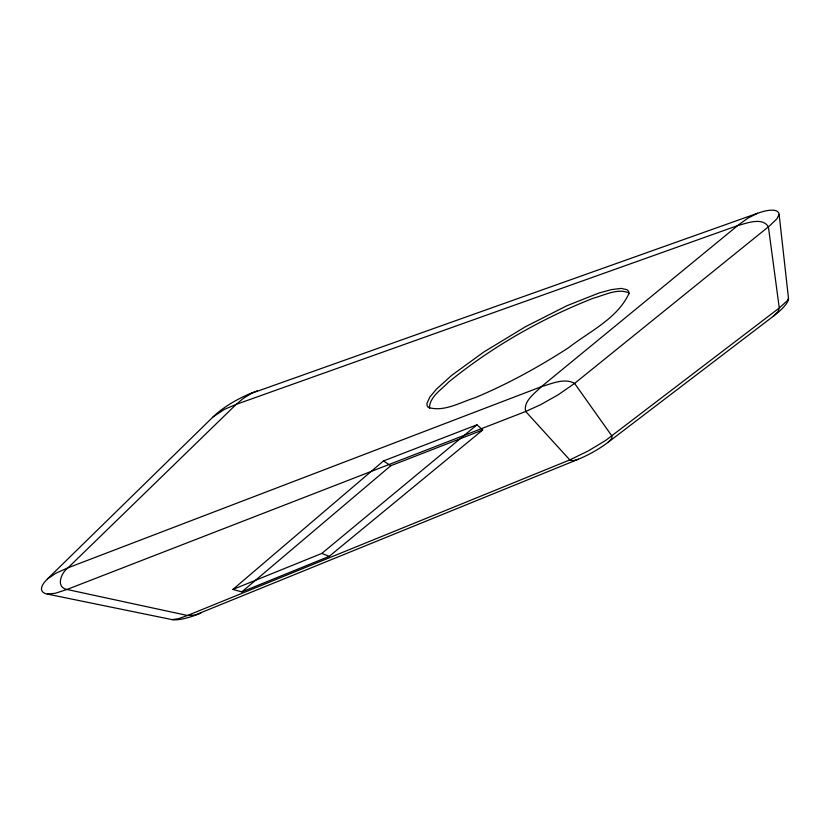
<?xml version="1.0" encoding="UTF-8"?>
<svg xmlns="http://www.w3.org/2000/svg" width="830" height="830" viewBox="0 0 830 830"><rect width="100%" height="100%" fill="white"/><g stroke="black" fill="none" stroke-linecap="round" stroke-linejoin="round"><path stroke-width="1.25" d="M429.442 407.644C429.867 396.584 441.498 389.592 448.439 382.257C491.848 346.888 541.233 318.72 593.294 298.219C604.53 295.221 617.416 288.031 628.953 292.865M779.131 214.42L776.973 218.778L769.555 225.895L574.588 383.408L558.237 394.758L540.621 404.687L525.691 411.493L66.981 589.466L55.309 593.274L47.289 594.073A46.937 13.83 -23.7 0 1 47.549 578.852L213.113 416.868L224.422 409.356L236.187 404.386L737.673 225.584C746.73 223.28 762.282 216.806 768.393 226.849L779.287 307.992L778.032 311.634L773.145 316.386L607.923 442.432A34.611 8.155 -29.1 0 1 578.386 459.218L195.123 615.03L187.497 615.487L66.981 589.466C55.216 587.111 61.379 572.503 68.07 567.772L236.187 404.386L243.294 398.41L251.677 393.264L757.593 213.248A45.484 13.228 -31.9 0 1 779.131 214.42L788.479 298.302L787.556 300.439L779.287 307.992L605.765 440.357L588.595 450.752L569.774 459.934L187.497 615.487L178.377 618.703L172.215 619.626M47.549 578.852L55.921 573.198L68.07 567.772L541.378 386.676C551.649 383.74 564.493 377.629 574.588 383.408L612.084 436.217L611.451 439.008L607.923 442.432M232.908 589.435L383.46 460.951L476.991 424.804L482.687 430.013L329.24 556.349L241.821 591.883L232.908 589.435L321.812 553.434L476.991 424.804M241.821 591.883L390.806 465.713L482.687 430.013M578.386 459.218L573.312 460.681L570.003 460.142L525.691 411.493C523.045 401.232 534.966 393.15 541.378 386.676L738.98 224.525L748.266 217.927L757.593 213.248M47.289 594.073L171.935 619.585A39.041 9.929 -25.3 0 0 200.777 613.173M321.812 553.434L329.24 556.349M383.46 460.951L390.806 465.713M429.67 408.246A39.539 11.921 -28.5 0 1 429.276 406.793M213.113 416.868A51.325 17.752 -25.8 0 1 257.456 390.774M788.479 298.302A38.315 9.493 -31 0 1 773.145 316.386M628.933 293.602C617.385 318.606 589.248 331.575 568.446 347.801C538.712 366.964 507.597 384.166 474.916 397.767C460.162 402.343 443.874 412.334 428.239 407.385L427.077 405.642L426.973 403.307L429.888 397.02L436.539 389.052L451.925 375.17L483.786 352.013L525.473 326.73L566.849 305.751L598.803 293.073L611.368 289.629L621.141 288.415L627.169 289.732L628.601 291.351L628.933 293.602"/></g></svg>
